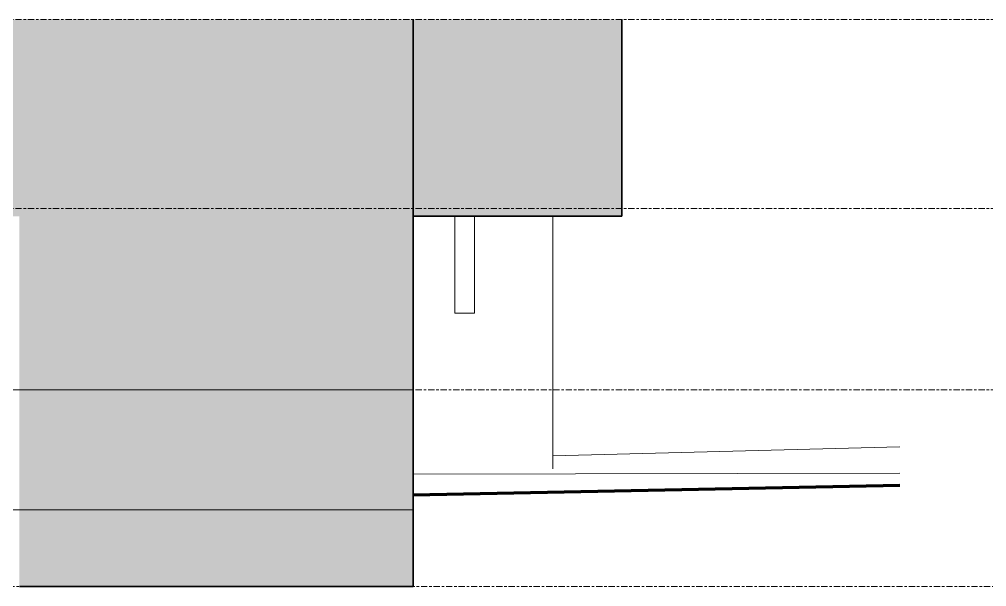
# Model space of a CAD drawing. Header units: centimetres. Extents: x -13467 to 3766, y -437 to 1921.
# Drawn here: x 1408.8 to 1654.4, y -50 to 94 of the extents above; entities that cross this region are included whole.
import ezdxf

# ---------------------------------------------------------------- set-up
doc = ezdxf.new("R2010")
doc.units = ezdxf.units.CM
doc.linetypes.add('Centre', pattern=[3.175, 0.635, -0.475, 1.59, -0.475])
for name, color, linetype, lineweight in [('A-FLOR', 7, 'Continuous', 9), ('A-FLOR-LEVL', 7, 'Continuous', 9), ('A-FLOR-PATT', 7, 'Continuous', 35), ('A-WALL', 7, 'Continuous', 9), ('A-WALL-PATT', 7, 'Continuous', 35), ('C-BLDG-PADS', 7, 'Continuous', 9), ('C-TOPO', 7, 'Continuous', 9), ('P-PIPE', 7, 'Continuous', 9)]:
    doc.layers.add(name, color=color, linetype=linetype, lineweight=lineweight)

# ---------------------------------------------------------------- blocks, each defined once
blk = doc.blocks.new('PQ_RVR_EST-01_ZZ_ZZ_MO_T_A_rvt-2-Sección 1-2')
at = {"layer": 'A-FLOR-PATT', "lineweight": 9, "true_color": 0x9a9a9a}
blk.add_hatch(color=253, dxfattribs=at).paths.add_polyline_path([(-4386.6, 44), (2113.1, 44), (2113.1, 94), (-4386.6, 94), (-4386.6, 55.83)])
at = {"layer": 'A-WALL-PATT', "lineweight": 9, "true_color": 0x9a9a9a}
blk.add_hatch(color=253, dxfattribs=at).paths.add_polyline_path([(1960.17, -50), (2060.17, -50), (2060.17, 44), (1960.17, 44), (1960.17, 41.87)])
at = {"layer": 'A-FLOR', "lineweight": 35}
for p, q in [((2113.1, 44), (2113.1, 94)), ((2060.17, 44), (2113.1, 44))]:
    blk.add_line(p, q, dxfattribs=at)
at = {"layer": 'A-WALL', "lineweight": 35}
for p, q in [((2060.17, -50), (2060.17, 44)), ((1960.17, -50), (2060.17, -50))]:
    blk.add_line(p, q, dxfattribs=at)
at = {"layer": 'A-WALL'}
blk.add_line((2095.62, -20.1), (2095.62, 44), dxfattribs=at)
blk = doc.blocks.new('PQ_RVR_MEP-01_ZZ_ZZ_MO_T_A_rvt-2-Sección 1-2')
at = {"layer": 'P-PIPE', "color": 6, "true_color": 0xff00ff}
for p, q in [((2070.69, 44), (2070.69, 19.41)), ((2075.69, 19.41), (2075.69, 44)), ((2070.69, 19.41), (2073.19, 19.41)), ((2073.19, 19.41), (2075.69, 19.41))]:
    blk.add_line(p, q, dxfattribs=at)

msp = doc.modelspace()

# ---------------------------------------------------------------- hatches: boundary and pattern name
at = {"layer": 'A-FLOR-PATT', "lineweight": 9, "true_color": 0x9a9a9a}
msp.add_hatch(color=253, dxfattribs=at).paths.add_polyline_path([(-4937.954, 44), (1508.821, 44), (1508.821, 94), (-4937.954, 94), (-4937.954, 55.831)])
at = {"layer": 'A-WALL-PATT', "lineweight": 9, "true_color": 0x9a9a9a}
msp.add_hatch(color=253, dxfattribs=at).paths.add_polyline_path([(1408.821, -50), (1508.821, -50), (1508.821, 44), (1408.821, 44), (1408.821, 41.872)])

# ---------------------------------------------------------------- linework, layer by layer
at = {"layer": 'A-FLOR', "lineweight": 35}
msp.add_line((1508.821, 44), (1508.821, 94), dxfattribs=at)
at = {"layer": 'A-FLOR-LEVL', "color": 253, "linetype": 'Centre', "true_color": 0xaaaaaa}
for p, q in [((-5238.571, 94), (1888.136, 94)), ((-5238.571, 46.025), (1888.136, 46.025)), ((-5238.571, 0), (1888.136, 0)), ((1888.136, -50), (-5238.571, -50))]:
    msp.add_line(p, q, dxfattribs=at)
at = {"layer": 'A-WALL', "lineweight": 35}
for p, q in [((1508.821, -50), (1508.821, 44)), ((1408.821, -50), (1508.821, -50))]:
    msp.add_line(p, q, dxfattribs=at)
at = {"layer": 'A-WALL'}
msp.add_line((1544.272, -20.102), (1544.272, 44), dxfattribs=at)
at = {"layer": 'C-BLDG-PADS', "color": 253, "lineweight": 18, "true_color": 0xaaaaaa}
for p, q in [((1508.821, 0), (-4937.954, 0)), ((-4937.954, -30.48), (1508.821, -30.48))]:
    msp.add_line(p, q, dxfattribs=at)
at = {"layer": 'C-TOPO', "color": 253, "true_color": 0xaaaaaa}
for p, q in [((1544.272, -16.786), (1632.306, -14.52)), ((1508.821, -21.467), (1632.306, -21.181)), ((1508.821, -26.662), (1632.306, -24.265)), ((1384.824, -30.496), (1408.821, -30.496))]:
    msp.add_line(p, q, dxfattribs=at)
at = {"layer": 'C-TOPO', "color": 253, "lineweight": 70, "true_color": 0xaaaaaa}
msp.add_line((1508.821, -26.662), (1632.306, -24.265), dxfattribs=at)

# ---------------------------------------------------------------- block references
at = {"lineweight": 5}
for name in ['PQ_RVR_EST-01_ZZ_ZZ_MO_T_A_rvt-2-Sección 1-2', 'PQ_RVR_MEP-01_ZZ_ZZ_MO_T_A_rvt-2-Sección 1-2']:
    msp.add_blockref(name, (-551.352, 0), dxfattribs=at)

doc.saveas('drawing.dxf')
